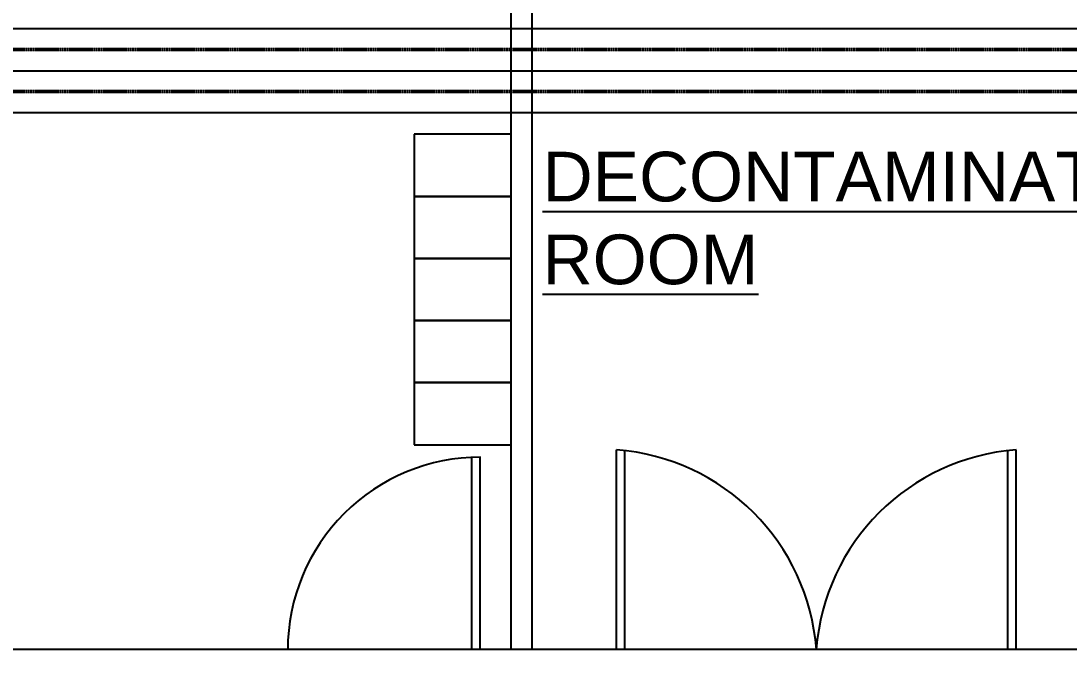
# Model space of a CAD drawing. Header units: millimetres. Extents: x 4080735 to 4152075, y -451436 to -400976.
# Drawn here: x 4109389 to 4114452, y -429486 to -426422 of the extents above; entities that cross this region are included whole.
import ezdxf

# ---------------------------------------------------------------- set-up
doc = ezdxf.new("R2010")
doc.units = ezdxf.units.MM
doc.header["$LTSCALE"] = 60
for name, pattern in [('CEN', [62, 60, -1, 0, -1]), ('CENTER', [2, 1.25, -0.25, 0.25, -0.25]), ('HIDDEN', [0.375, 0.25, -0.125])]:
    doc.linetypes.add(name, pattern=pattern)
for name, color, linetype in [('1CEN', 1, 'CEN'), ('C_TEXT_01', 2, 'Continuous'), ('DOOR', 3, 'Continuous'), ('EQUIPMENT', 6, 'Continuous')]:
    doc.layers.add(name, color=color, linetype=linetype)
doc.styles.add('Arial', font='arial.ttf')

# ---------------------------------------------------------------- blocks, each defined once
blk = doc.blocks.new('외각')
at = {"color": 8}
for p, q in [((-18066, -3677.1), (-18066, 1916.9)), ((-17966, -3677.1), (-17966, 1916.9))]:
    blk.add_line(p, q, dxfattribs=at)
at = {"color": 8, "linetype": 'HIDDEN', "ltscale": 0.1}
for p, q in [((-15016, -774.9), (-30016, -774.9)), ((-15016, -782.4), (-30016, -782.4)), ((-15016, -977.8), (-30016, -977.8)), ((-15016, -985.3), (-30016, -985.3))]:
    blk.add_line(p, q, dxfattribs=at)
at = {"color": 8}
for points in [[(-15016, -677.1), (-30016, -677.1), (-30016, -880.1), (-15016, -880.1)], [(-15016, -1083.1), (-30016, -1083.1), (-30016, -880.1), (-15016, -880.1)], [(-15016, -3677.1), (-30016, -3677.1), (-30016, -3880.1), (-15016, -3880.1)]]:
    blk.add_lwpolyline(points, close=True, dxfattribs=at)
blk = doc.blocks.new('EQ')
at = {"layer": 'EQUIPMENT', "color": 253}
for p, q in [((-3780, 14999.7), (-4250, 14999.7)), ((-4250, 14999.7), (-4250, 14699.7)), ((-3780, 14699.7), (-3780, 14999.7)), ((-3780, 14699.7), (-4250, 14699.7)), ((-4250, 14699.7), (-4250, 14399.7)), ((-4250, 14699.7), (-3780, 14699.7)), ((-3780, 14399.7), (-3780, 14699.7)), ((-3780, 14399.7), (-4250, 14399.7)), ((-4250, 14399.7), (-4250, 14099.7)), ((-4250, 14399.7), (-3780, 14399.7)), ((-4250, 14399.7), (-3780, 14399.7)), ((-3780, 14099.7), (-3780, 14399.7)), ((-3780, 14099.7), (-4250, 14099.7)), ((-4250, 14099.7), (-4250, 13799.7)), ((-4250, 14099.7), (-3780, 14099.7)), ((-4250, 14099.7), (-3780, 14099.7)), ((-3780, 13799.7), (-3780, 14099.7)), ((-3780, 13799.7), (-4250, 13799.7)), ((-4250, 13799.7), (-4250, 13499.7)), ((-4250, 13799.7), (-3780, 13799.7)), ((-4250, 13799.7), (-3780, 13799.7)), ((-3780, 13499.7), (-3780, 13799.7)), ((-4250, 13499.7), (-3780, 13499.7))]:
    blk.add_line(p, q, dxfattribs=at)

msp = doc.modelspace()

# ---------------------------------------------------------------- block references
at = {"color": 8}
msp.add_blockref('외각', (4129823.8, -425782), dxfattribs=at)

# ---------------------------------------------------------------- next in the draw order: block references
at = {"layer": 'EQUIPMENT', "color": 3}
msp.add_blockref('EQ', (4115537.8, -441968.8), dxfattribs=at)

# ---------------------------------------------------------------- next in the draw order: linework, layer by layer
at = {"layer": '1CEN', "color": 1, "linetype": 'CENTER', "ltscale": 0.5}
msp.add_line((4093807.8, -426662.1), (4130807.8, -426662.1), dxfattribs=at)
msp.add_line((4093807.8, -426662.1), (4130807.8, -426662.1), dxfattribs=at)
at = {"layer": 'DOOR', "color": 8}
for p, q in [((4111567.8, -429459.1), (4111567.8, -428529.9)), ((4112266.3, -429459.1), (4112266.3, -428494.1)), ((4112306.3, -429459.1), (4112306.3, -428497.8)), ((4114156.3, -429459.1), (4114156.3, -428497.8)), ((4114196.3, -429459.1), (4114196.3, -428494.1))]:
    msp.add_line(p, q, dxfattribs=at)
msp.add_lwpolyline([(4111607.8, -429459.1), (4111607.8, -428529.1, 0.414214), (4110677.8, -429459.1, 0.414214)], format="xyb", dxfattribs=at)
for centre, start, end in [((4112188.6, -429536.8), 4.2611, 85.7389), ((4114273.9, -429536.8), 94.2611, 175.7389)]:
    msp.add_arc(centre, 1045.6, start, end, dxfattribs=at)

# ---------------------------------------------------------------- next in the draw order: texts
at = {"layer": 'C_TEXT_01', "insert": (4111908.8, -427053.7), "char_height": 240, "width": 1903.395, "attachment_point": 1, "style": 'Arial'}
msp.add_mtext('{\\LDECONTAMINATION ROOM}', dxfattribs=at)

doc.saveas('drawing.dxf')
